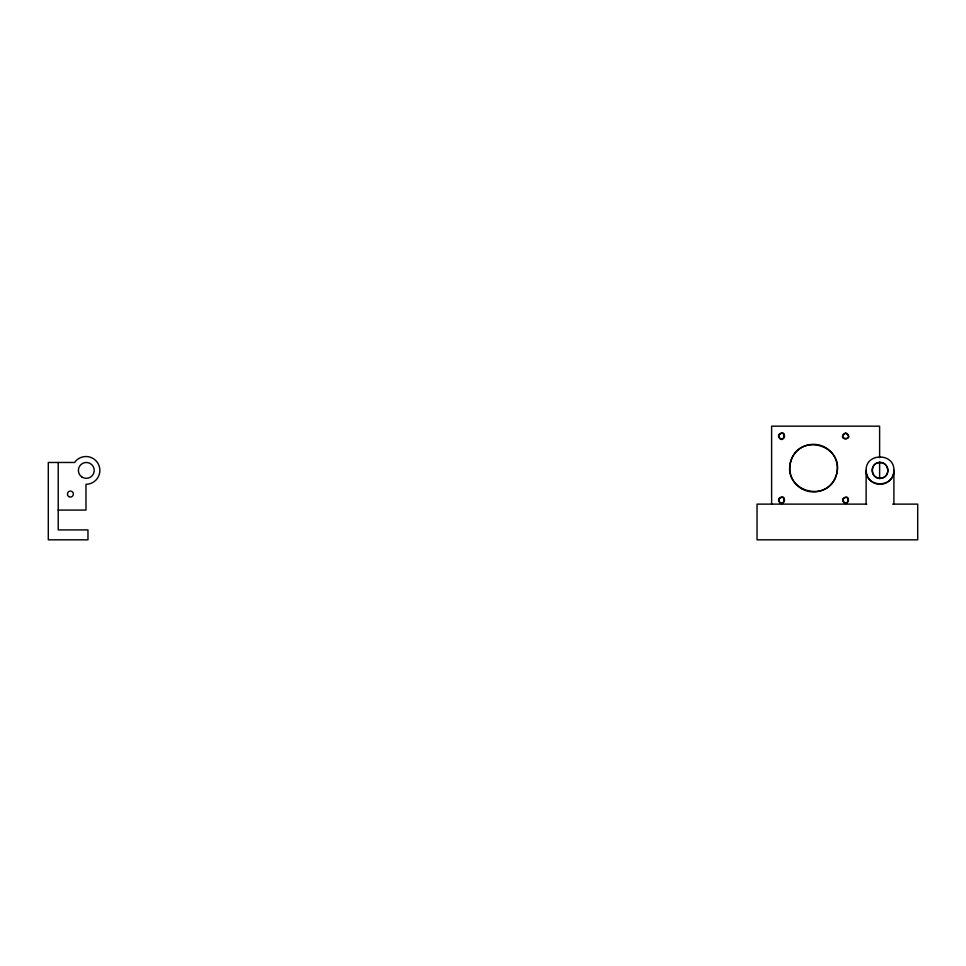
<?xml version="1.0" encoding="UTF-8"?>
<svg xmlns="http://www.w3.org/2000/svg" width="966" height="966" viewBox="0 0 966 966"><rect width="100%" height="100%" fill="white"/><g stroke="black" fill="none" stroke-linecap="round" stroke-linejoin="round"><path stroke-width="1.45" d="M845.6 433.215C834.612 440.303 856.625 440.206 845.6 433.118M880.014 462.473C868.422 462.207 870.946 481.334 882.067 478.073C891.026 476.117 888.732 461.555 879.615 462.521M866.804 504.119L757.042 504.119L757.042 539.825L917.7 539.825L917.7 504.119L892.705 504.119M58.214 510.072L85.986 510.072L85.986 484.292A13.886 13.886 0 0 0 98.291 463.982A13.886 13.886 0 0 0 74.587 462.473L48.3 462.473L48.3 539.825L87.966 539.825L87.966 529.911L58.214 529.911L58.214 462.473M893.9 504.119L893.9 470.406C894.576 452.571 865.451 452.571 866.128 470.406L866.128 504.119M879.615 457.655L879.615 426.175L771.617 426.175L771.617 504.119M879.615 462.146L879.615 478.641M778.656 435.316C782.714 448.248 788.63 426.151 778.656 435.316M778.656 499.386C782.714 512.318 788.63 490.221 778.656 499.386M790.574 461.965C782.267 491.73 828.864 504.216 836.556 474.282C844.864 444.517 798.266 432.031 790.574 461.965M842.823 499.41C846.735 511.895 852.459 490.559 842.823 499.41M893.9 470.406C894.576 488.241 865.451 488.241 866.128 470.406A13.886 13.886 0 0 0 880.014 484.292A13.886 13.886 0 0 0 893.9 470.406M779.864 502.622A2.97 2.97 0 0 0 784.501 500.364A2.97 2.97 0 0 0 780.238 497.478A2.97 2.97 0 0 0 779.864 502.622M780.045 438.673A2.97 2.97 0 0 0 784.513 436.089A2.97 2.97 0 0 0 780.045 433.517A2.97 2.97 0 0 0 780.045 438.673M843.994 502.537A2.874 2.874 0 0 0 848.462 500.364A2.874 2.874 0 0 0 844.344 497.575A2.874 2.874 0 0 0 843.994 502.537M801.671 488.736A23.8 23.8 0 0 0 837.365 468.124A23.8 23.8 0 0 0 801.671 447.512A23.8 23.8 0 0 0 801.671 488.736M843.994 438.467A2.874 2.874 0 0 0 848.462 436.294A2.874 2.874 0 0 0 844.344 433.505A2.874 2.874 0 0 0 843.994 438.467M876.041 477.276A7.933 7.933 0 0 0 887.947 470.406A7.933 7.933 0 0 0 876.041 463.535A7.933 7.933 0 0 0 876.041 477.276M81.736 476.89A7.933 7.933 0 0 0 94.209 471.118A7.933 7.933 0 0 0 82.967 463.209A7.933 7.933 0 0 0 81.736 476.89M68.936 496.633A2.97 2.97 0 0 0 73.392 494.061A2.97 2.97 0 0 0 68.936 491.477A2.97 2.97 0 0 0 68.936 496.633"/></g></svg>
